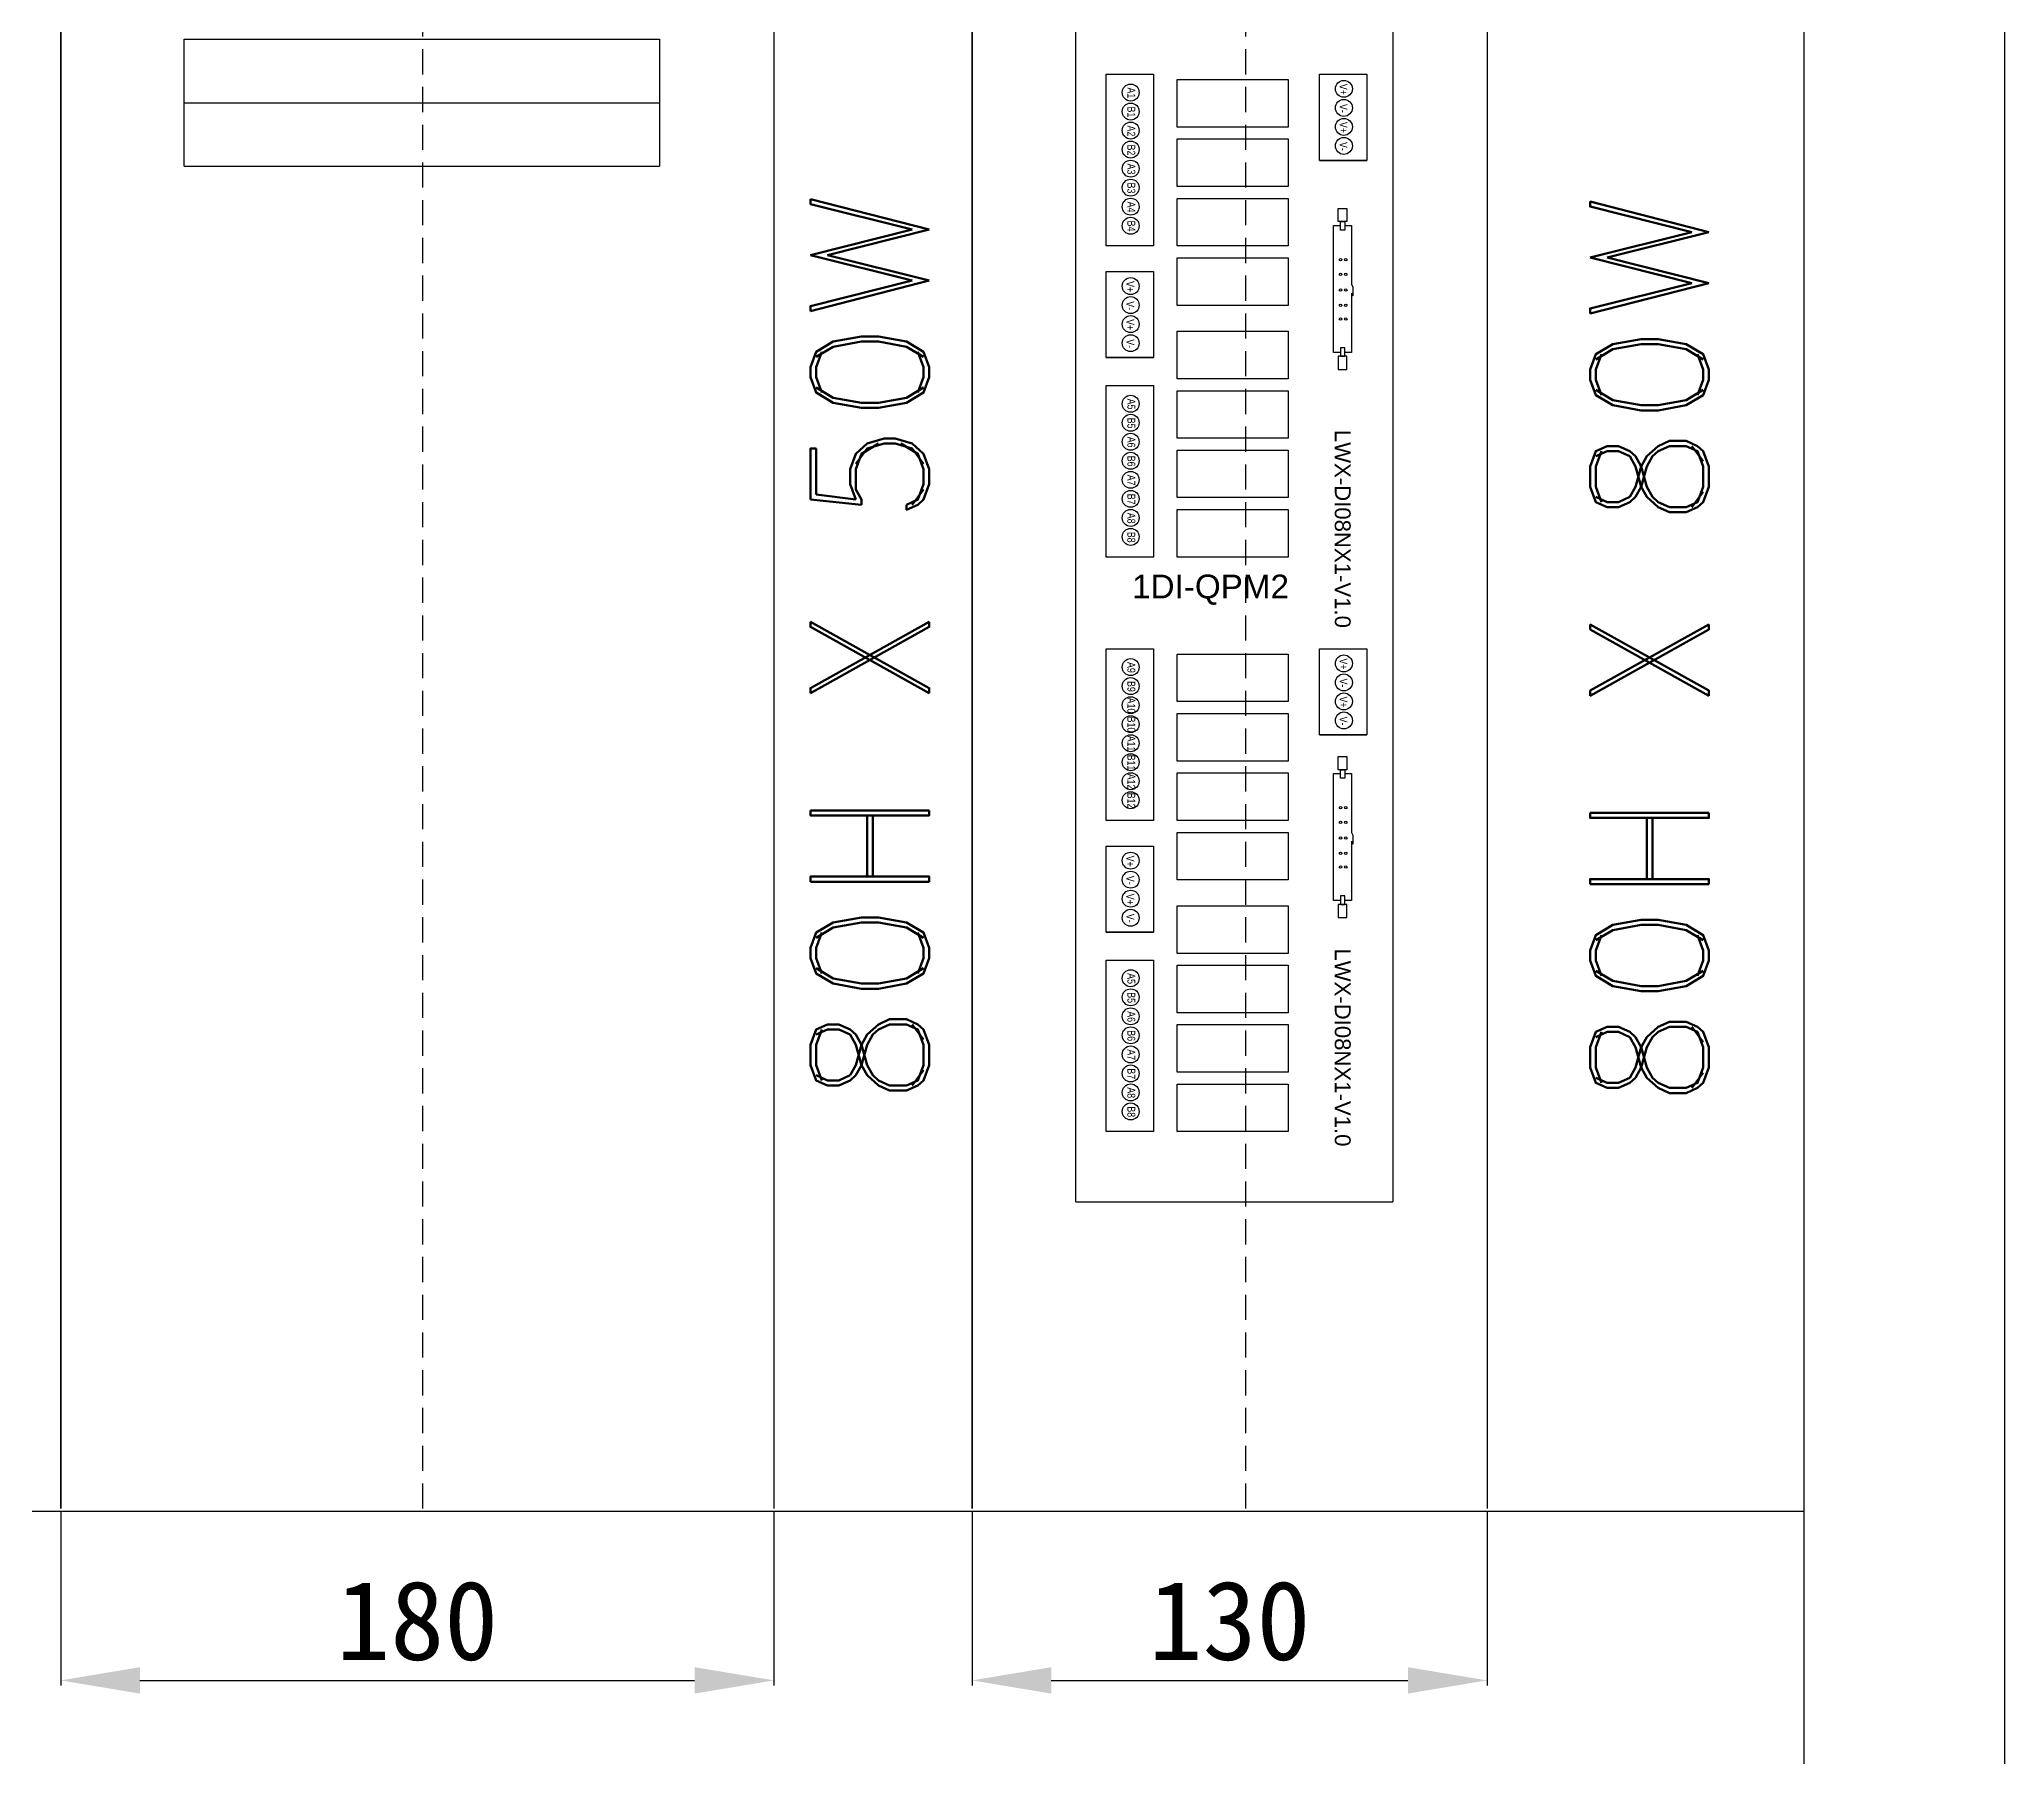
# Model space of a CAD drawing. Extents: x -156069 to -122631, y 9787 to 31117.
# Drawn here: x -149998.8 to -149502.7, y 24720 to 25153.4 of the extents above; entities that cross this region are included whole.
import ezdxf
from ezdxf.enums import TextEntityAlignment as Align

# ---------------------------------------------------------------- set-up
doc = ezdxf.new("R2010")
doc.units = 0
doc.linetypes.add('DASHED2', pattern=[9.525, 6.35, -3.175])
doc.layers.get('0').update_dxf_attribs({"linetype": 'CONTINUOUS'})
doc.layers.get('DEFPOINTS').update_dxf_attribs({"linetype": 'CONTINUOUS'})
doc.styles.add('Arial', font='arial.ttf')
doc.styles.add('ROMAND', font='romand')
doc.styles.get("Standard").update_dxf_attribs({"font": ''})
doc.styles.get('Standard').set_extended_font_data('SimSun')
doc.dimstyles.get("Standard").update_dxf_attribs({"dimtxt": 0.18, "dimasz": 0.18, "dimexe": 0.18, "dimexo": 0.0625, "dimgap": 0.09, "dimtad": 0, "dimtih": 1, "dimtoh": 1, "dimdec": 4, "dimzin": 0, "dimdsep": 46, "dimtxsty": 'Standard', "dimcen": 0.09, "dimadec": 0, "dimazin": 0, "dimtfac": 1, "dimtdec": 4, "dimtofl": 0, "dimtmove": 0, "dimatfit": 3, "dimfxl": 1, "dimtolj": 1, "dimtzin": 0, "dimarcsym": 0})

# ---------------------------------------------------------------- blocks, each defined once
blk = doc.blocks.new('*D81')
at = {"color": 0, "lineweight": -2}
for p, q in [((-149993.36, 24781.98), (-149993.36, 24738)), ((-149813.36, 24781.98), (-149813.36, 24738)), ((-149973.36, 24739.25), (-149833.36, 24739.25))]:
    blk.add_line(p, q, dxfattribs=at)
at = {"color": 0}
for points in [[(-149973.36, 24742.58), (-149973.36, 24735.92), (-149993.36, 24739.25)], [(-149833.36, 24742.58), (-149833.36, 24735.92), (-149813.36, 24739.25)]]:
    blk.add_solid(points, dxfattribs=at)
at = {"layer": 'DEFPOINTS', "color": 0}
for p in [(-149993.36, 24782.61), (-149813.36, 24782.61), (-149813.36, 24739.25)]:
    blk.add_point(p, dxfattribs=at)
at = {"color": 0, "insert": (-149903.36, 24754.25), "char_height": 20, "attachment_point": 5}
blk.add_mtext('\\A1;180', dxfattribs=at)
blk = doc.blocks.new('*D83')
at = {"color": 0, "lineweight": -2}
for p, q in [((-149763.36, 24781.98), (-149763.36, 24738)), ((-149633.36, 24781.98), (-149633.36, 24738)), ((-149743.36, 24739.25), (-149653.36, 24739.25))]:
    blk.add_line(p, q, dxfattribs=at)
at = {"color": 0}
for points in [[(-149743.36, 24742.58), (-149743.36, 24735.92), (-149763.36, 24739.25)], [(-149653.36, 24742.58), (-149653.36, 24735.92), (-149633.36, 24739.25)]]:
    blk.add_solid(points, dxfattribs=at)
at = {"layer": 'DEFPOINTS', "color": 0}
for p in [(-149763.36, 24782.61), (-149633.36, 24782.61), (-149633.36, 24739.25)]:
    blk.add_point(p, dxfattribs=at)
at = {"color": 0, "insert": (-149698.36, 24754.25), "char_height": 20, "attachment_point": 5}
blk.add_mtext('\\A1;130', dxfattribs=at)

msp = doc.modelspace()

# ---------------------------------------------------------------- linework, layer by layer
at = {"color": 6}
msp.add_line((-149502.73629, 24482.60839), (-149502.73629, 26582.60839), dxfattribs=at)
at = {"color": 4}
for p, q in [((-149553.36129, 24632.60839), (-149553.36129, 26522.60839)), ((-149993.36129, 25942.6084), (-149993.36129, 24782.60839)), ((-149993.36129, 24782.60839), (-149993.36129, 25942.6084)), ((-149813.36129, 25942.6084), (-149813.36129, 24782.60839)), ((-149763.36129, 25942.6084), (-149763.36129, 24782.60839)), ((-149763.36129, 24782.60839), (-149763.36129, 25942.6084)), ((-149633.36129, 25942.6084), (-149633.36129, 24782.60839)), ((-150253.36129, 24781.98339), (-149553.36129, 24781.98339))]:
    msp.add_line(p, q, dxfattribs=at)
at = {"color": 1, "linetype": 'DASHED2'}
for p, q in [((-149901.99981, 24782.60839), (-149901.99981, 25942.6084)), ((-149694.29216, 24782.60839), (-149694.29216, 25942.6084))]:
    msp.add_line(p, q, dxfattribs=at)
for p, q in [((-149737.13344, 24860.00227), (-149737.13344, 25160.00223)), ((-149657.13344, 25160.00223), (-149657.13344, 24860.00227)), ((-149675.70127, 25122.84584), (-149663.70127, 25122.84584)), ((-149672.12898, 25106.39922), (-149670.36011, 25106.39922)), ((-149672.12898, 25074.38942), (-149672.12898, 25106.39922)), ((-149669.2539, 25106.39922), (-149667.57451, 25106.39922)), ((-149667.57451, 25106.39922), (-149667.57451, 25091.57858)), ((-149667.57451, 25091.57858), (-149667.23415, 25090.83795)), ((-149667.57451, 25089.36561), (-149667.57451, 25074.38942)), ((-149667.57451, 25089.36561), (-149667.23415, 25088.62497)), ((-149667.23415, 25090.83795), (-149667.23415, 25088.62497)), ((-149670.3608, 25074.38942), (-149672.12898, 25074.38942)), ((-149667.57451, 25074.38942), (-149669.25459, 25074.38942)), ((-149729.51517, 25073.06298), (-149717.51517, 25073.06298)), ((-149675.70127, 24977.84881), (-149663.70127, 24977.84881)), ((-149672.12898, 24968.0907), (-149670.36011, 24968.0907)), ((-149672.12898, 24936.0809), (-149672.12898, 24968.0907)), ((-149669.2539, 24968.0907), (-149667.57451, 24968.0907)), ((-149667.57451, 24968.0907), (-149667.57451, 24953.27006)), ((-149667.57451, 24953.27006), (-149667.23415, 24952.52943)), ((-149667.57451, 24951.05709), (-149667.57451, 24936.0809)), ((-149667.57451, 24951.05709), (-149667.23415, 24950.31645)), ((-149667.23415, 24952.52943), (-149667.23415, 24950.31645)), ((-149670.3608, 24936.0809), (-149672.12898, 24936.0809)), ((-149667.57451, 24936.0809), (-149669.25459, 24936.0809)), ((-149729.51517, 24928.06595), (-149717.51517, 24928.06595)), ((-149737.13344, 24860.00227), (-149657.13344, 24860.00227))]:
    msp.add_line(p, q)
at = {"color": 3}
for p, q in [((-149962.19819, 25153.40436), (-149842.19819, 25153.40436)), ((-149962.19819, 25153.40436), (-149842.19819, 25153.40436)), ((-149962.19819, 25153.40436), (-149842.19819, 25153.40436)), ((-149962.19819, 25153.40436), (-149842.19819, 25153.40436)), ((-149962.19819, 25137.40438), (-149962.19819, 25153.40436)), ((-149842.19819, 25153.40436), (-149842.19819, 25137.40438)), ((-149962.19819, 25137.40438), (-149842.19819, 25137.40438)), ((-149962.19819, 25137.40438), (-149842.19819, 25137.40438)), ((-149962.19819, 25137.40438), (-149842.19819, 25137.40438)), ((-149962.19819, 25137.40438), (-149842.19819, 25137.40438)), ((-149962.19819, 25137.40438), (-149842.19819, 25137.40438)), ((-149962.19819, 25137.40438), (-149842.19819, 25137.40438)), ((-149962.19819, 25137.40436), (-149842.19819, 25137.40436)), ((-149962.19819, 25137.40436), (-149842.19819, 25137.40436)), ((-149962.19819, 25137.40436), (-149842.19819, 25137.40436)), ((-149962.19819, 25137.40436), (-149842.19819, 25137.40436)), ((-149962.19819, 25121.40438), (-149962.19819, 25137.40436)), ((-149842.19819, 25137.40436), (-149842.19819, 25121.40438)), ((-149962.19819, 25121.40438), (-149842.19819, 25121.40438)), ((-149962.19819, 25121.40438), (-149842.19819, 25121.40438)), ((-149962.19819, 25121.40438), (-149842.19819, 25121.40438)), ((-149962.19819, 25121.40436), (-149842.19819, 25121.40436)), ((-149962.19819, 25121.40436), (-149842.19819, 25121.40436))]:
    msp.add_line(p, q, dxfattribs=at)
for points in [[(-149729.51517, 25144.57306), (-149717.51517, 25144.57306), (-149717.51517, 25101.26466), (-149729.51517, 25101.26466)], [(-149711.55262, 25143.26466), (-149683.55262, 25143.26466), (-149683.55262, 25131.26466), (-149711.55262, 25131.26466)], [(-149675.70127, 25144.57306), (-149663.70127, 25144.57306), (-149663.70127, 25122.84584), (-149675.70127, 25122.84584)], [(-149711.55262, 25128.26466), (-149683.55262, 25128.26466), (-149683.55262, 25116.26466), (-149711.55262, 25116.26466)], [(-149711.55262, 25113.26466), (-149683.55262, 25113.26466), (-149683.55262, 25101.26466), (-149711.55262, 25101.26466)], [(-149668.78645, 25107.3901), (-149670.93605, 25107.3901), (-149670.93605, 25110.70027), (-149668.78645, 25110.70027)], [(-149670.36011, 25107.3901), (-149669.2539, 25107.3901), (-149669.2539, 25105.22699), (-149670.36011, 25105.22699)], [(-149729.51517, 25094.7902), (-149717.51517, 25094.7902), (-149717.51517, 25073.06298), (-149729.51517, 25073.06298)], [(-149711.55262, 25098.26466), (-149683.55262, 25098.26466), (-149683.55262, 25086.26466), (-149711.55262, 25086.26466)], [(-149711.55262, 25079.73157), (-149683.55262, 25079.73157), (-149683.55262, 25067.73157), (-149711.55262, 25067.73157)], [(-149670.3608, 25073.40431), (-149669.25459, 25073.40431), (-149669.25459, 25075.56742), (-149670.3608, 25075.56742)], [(-149668.78715, 25073.40431), (-149670.93675, 25073.40431), (-149670.93675, 25070.09413), (-149668.78715, 25070.09413)], [(-149729.51517, 25066.03996), (-149717.51517, 25066.03996), (-149717.51517, 25022.73157), (-149729.51517, 25022.73157)], [(-149711.55262, 25064.73157), (-149683.55262, 25064.73157), (-149683.55262, 25052.73157), (-149711.55262, 25052.73157)], [(-149711.55262, 25049.73157), (-149683.55262, 25049.73157), (-149683.55262, 25037.73157), (-149711.55262, 25037.73157)], [(-149711.55262, 25034.73157), (-149683.55262, 25034.73157), (-149683.55262, 25022.73157), (-149711.55262, 25022.73157)], [(-149729.51517, 24999.57603), (-149717.51517, 24999.57603), (-149717.51517, 24956.26763), (-149729.51517, 24956.26763)], [(-149675.70127, 24999.57603), (-149663.70127, 24999.57603), (-149663.70127, 24977.84881), (-149675.70127, 24977.84881)], [(-149711.55262, 24998.26763), (-149683.55262, 24998.26763), (-149683.55262, 24986.26763), (-149711.55262, 24986.26763)], [(-149711.55262, 24983.26763), (-149683.55262, 24983.26763), (-149683.55262, 24971.26763), (-149711.55262, 24971.26763)], [(-149668.78645, 24969.08158), (-149670.93605, 24969.08158), (-149670.93605, 24972.39175), (-149668.78645, 24972.39175)], [(-149711.55262, 24968.26763), (-149683.55262, 24968.26763), (-149683.55262, 24956.26763), (-149711.55262, 24956.26763)], [(-149670.36011, 24969.08158), (-149669.2539, 24969.08158), (-149669.2539, 24966.91847), (-149670.36011, 24966.91847)], [(-149729.51517, 24949.79317), (-149717.51517, 24949.79317), (-149717.51517, 24928.06595), (-149729.51517, 24928.06595)], [(-149711.55262, 24953.26763), (-149683.55262, 24953.26763), (-149683.55262, 24941.26763), (-149711.55262, 24941.26763)], [(-149711.55262, 24934.73453), (-149683.55262, 24934.73453), (-149683.55262, 24922.73453), (-149711.55262, 24922.73453)], [(-149668.78715, 24935.09579), (-149670.93675, 24935.09579), (-149670.93675, 24931.78561), (-149668.78715, 24931.78561)], [(-149670.3608, 24935.09579), (-149669.25459, 24935.09579), (-149669.25459, 24937.2589), (-149670.3608, 24937.2589)], [(-149729.51517, 24921.04293), (-149717.51517, 24921.04293), (-149717.51517, 24877.73453), (-149729.51517, 24877.73453)], [(-149711.55262, 24919.73453), (-149683.55262, 24919.73453), (-149683.55262, 24907.73453), (-149711.55262, 24907.73453)], [(-149711.55262, 24904.73453), (-149683.55262, 24904.73453), (-149683.55262, 24892.73453), (-149711.55262, 24892.73453)], [(-149711.55262, 24889.73453), (-149683.55262, 24889.73453), (-149683.55262, 24877.73453), (-149711.55262, 24877.73453)]]:
    msp.add_lwpolyline(points, close=True)
for centre, radius in [((-149669.4992, 25140.90451), 2.13985), ((-149723.3131, 25139.96451), 2.13985), ((-149669.4992, 25136.10451), 2.13985), ((-149723.3131, 25135.16451), 2.13985), ((-149669.4992, 25131.30451), 2.13985), ((-149723.3131, 25130.36451), 2.13985), ((-149669.4992, 25126.50451), 2.13985), ((-149723.3131, 25125.56451), 2.13985), ((-149723.3131, 25120.76451), 2.13985), ((-149723.3131, 25115.96451), 2.13985), ((-149723.3131, 25111.16451), 2.13985), ((-149723.3131, 25106.36451), 2.13985), ((-149670.36011, 25097.81794), 0.29687), ((-149670.36011, 25094.119), 0.29687), ((-149669.01879, 25097.81794), 0.29687), ((-149669.01879, 25094.119), 0.29687), ((-149723.3131, 25091.12166), 2.13985), ((-149670.36011, 25090.15566), 0.29687), ((-149669.01879, 25090.15566), 0.29687), ((-149723.3131, 25086.32166), 2.13985), ((-149723.3131, 25081.52166), 2.13985), ((-149670.36011, 25086.24453), 0.29687), ((-149669.01879, 25086.24453), 0.29687), ((-149723.3131, 25076.72166), 2.13985), ((-149670.36011, 25082.85901), 0.29687), ((-149669.01879, 25082.85901), 0.29687), ((-149723.3131, 25061.43142), 2.13985), ((-149723.3131, 25056.63142), 2.13985), ((-149723.3131, 25051.83142), 2.13985), ((-149723.3131, 25047.03142), 2.13985), ((-149723.3131, 25042.23142), 2.13985), ((-149723.3131, 25037.43142), 2.13985), ((-149723.3131, 25032.63142), 2.13985), ((-149723.3131, 25027.83142), 2.13985), ((-149723.3131, 24994.96748), 2.13985), ((-149669.4992, 24995.90748), 2.13985), ((-149723.3131, 24990.16748), 2.13985), ((-149669.4992, 24991.10748), 2.13985), ((-149723.3131, 24985.36748), 2.13985), ((-149669.4992, 24986.30748), 2.13985), ((-149723.3131, 24980.56748), 2.13985), ((-149669.4992, 24981.50748), 2.13985), ((-149723.3131, 24975.76748), 2.13985), ((-149723.3131, 24970.96748), 2.13985), ((-149723.3131, 24966.16748), 2.13985), ((-149723.3131, 24961.36748), 2.13985), ((-149670.36011, 24959.50942), 0.29687), ((-149669.01879, 24959.50942), 0.29687), ((-149670.36011, 24955.81048), 0.29687), ((-149669.01879, 24955.81048), 0.29687), ((-149670.36011, 24951.84714), 0.29687), ((-149669.01879, 24951.84714), 0.29687), ((-149723.3131, 24946.12462), 2.13985), ((-149670.36011, 24947.93601), 0.29687), ((-149670.36011, 24944.55049), 0.29687), ((-149669.01879, 24947.93601), 0.29687), ((-149669.01879, 24944.55049), 0.29687), ((-149723.3131, 24941.32462), 2.13985), ((-149723.3131, 24936.52462), 2.13985), ((-149723.3131, 24931.72462), 2.13985), ((-149723.3131, 24916.43438), 2.13985), ((-149723.3131, 24911.63438), 2.13985), ((-149723.3131, 24906.83438), 2.13985), ((-149723.3131, 24902.03438), 2.13985), ((-149723.3131, 24897.23438), 2.13985), ((-149723.3131, 24892.43438), 2.13985), ((-149723.3131, 24887.63438), 2.13985), ((-149723.3131, 24882.83438), 2.13985)]:
    msp.add_circle(centre, radius)

# ---------------------------------------------------------------- texts
at = {"color": 0, "style": 'Arial', "width": 0.8}
for s, p in [('A1', (-149723.15025, 25139.88414)), ('V+', (-149669.60819, 25140.7684)), ('B1', (-149723.15025, 25135.08414)), ('V-', (-149669.60819, 25135.9684)), ('A2', (-149723.15025, 25130.28414)), ('V+', (-149669.60819, 25131.1684)), ('B2', (-149723.15025, 25125.48414)), ('V-', (-149669.60819, 25126.3684)), ('A3', (-149723.15025, 25120.68414)), ('B3', (-149723.15025, 25115.88414)), ('A4', (-149723.15025, 25111.08414)), ('B4', (-149723.15025, 25106.28414)), ('V+', (-149723.42209, 25090.98554)), ('V-', (-149723.42209, 25086.18554)), ('V+', (-149723.42209, 25081.38554)), ('V-', (-149723.42209, 25076.58554)), ('A5', (-149723.15025, 25061.35105)), ('B5', (-149723.15025, 25056.55105)), ('A6', (-149723.15025, 25051.75105)), ('B6', (-149723.15025, 25046.95105)), ('A7', (-149723.15025, 25042.15105)), ('B7', (-149723.15025, 25037.35105)), ('A8', (-149723.15025, 25032.55105)), ('B8', (-149723.15025, 25027.75105)), ('A9', (-149723.15025, 24994.88711)), ('V+', (-149669.60819, 24995.77136)), ('B9', (-149723.15025, 24990.08711)), ('V-', (-149669.60819, 24990.97136)), ('A10', (-149723.15025, 24985.28711)), ('V+', (-149669.60819, 24986.17136)), ('B10', (-149723.15025, 24980.48711)), ('V-', (-149669.60819, 24981.37136)), ('A11', (-149723.15025, 24975.68711)), ('B11', (-149723.15025, 24970.88711)), ('A12', (-149723.15025, 24966.08711)), ('B12', (-149723.15025, 24961.28711)), ('V+', (-149723.42209, 24945.9885)), ('V-', (-149723.42209, 24941.1885)), ('V+', (-149723.42209, 24936.3885)), ('V-', (-149723.42209, 24931.5885)), ('A5', (-149723.15025, 24916.35401)), ('B5', (-149723.15025, 24911.55401)), ('A6', (-149723.15025, 24906.75401)), ('B6', (-149723.15025, 24901.95401)), ('A7', (-149723.15025, 24897.15401)), ('B7', (-149723.15025, 24892.35401)), ('A8', (-149723.15025, 24887.55401)), ('B8', (-149723.15025, 24882.75401))]:
    msp.add_text(s, height=2, rotation=270, dxfattribs=at).set_placement(p, align=Align.MIDDLE)
at = {"color": 3, "style": 'ROMAND'}
for s, p in [('80H X 50W ', (-149774.14278, 24884.24311)), ('80H X 80W ', (-149577.37279, 24883.61811))]:
    msp.add_text(s, height=30, rotation=90, dxfattribs=at).set_placement(p)
at = {"color": 0, "style": 'Arial'}
for p in [(-149669.79749, 25029.85145), (-149669.79749, 24898.99296)]:
    msp.add_text('LWX-DI08NX1-V1.0', height=4, rotation=270, dxfattribs=at).set_placement(p, align=Align.MIDDLE)
msp.add_text('1DI-QPM2', height=6, dxfattribs=at).set_placement((-149703.15776, 25014.53665), align=Align.MIDDLE)

# ---------------------------------------------------------------- dimensions: what is measured, and where the dimension line sits
at = {"color": 2}
for base, p1, p2, picture, middle in [((-149813.36129, 24739.25148), (-149993.36129, 24782.60839), (-149813.36129, 24782.60839), '*D81', (-149903.36129, 24754.25148)), ((-149633.36129, 24739.25148), (-149763.36129, 24782.60839), (-149633.36129, 24782.60839), '*D83', (-149698.36129, 24754.25148))]:
    dim = msp.add_linear_dim(base=base, p1=p1, p2=p2, dimstyle='Standard', override={"dimtxt": 20, "dimasz": 20, "dimexe": 1.25, "dimexo": 0.625, "dimgap": 5, "dimtad": 1, "dimtih": 0, "dimtoh": 0, "dimzin": 8, "dimlunit": 6, "dimcen": 2.5, "dimtofl": 1}, dxfattribs=at)
    dim.commit()
    dim.dimension.update_dxf_attribs({"geometry": picture, "text_midpoint": middle})

doc.saveas('drawing.dxf')
